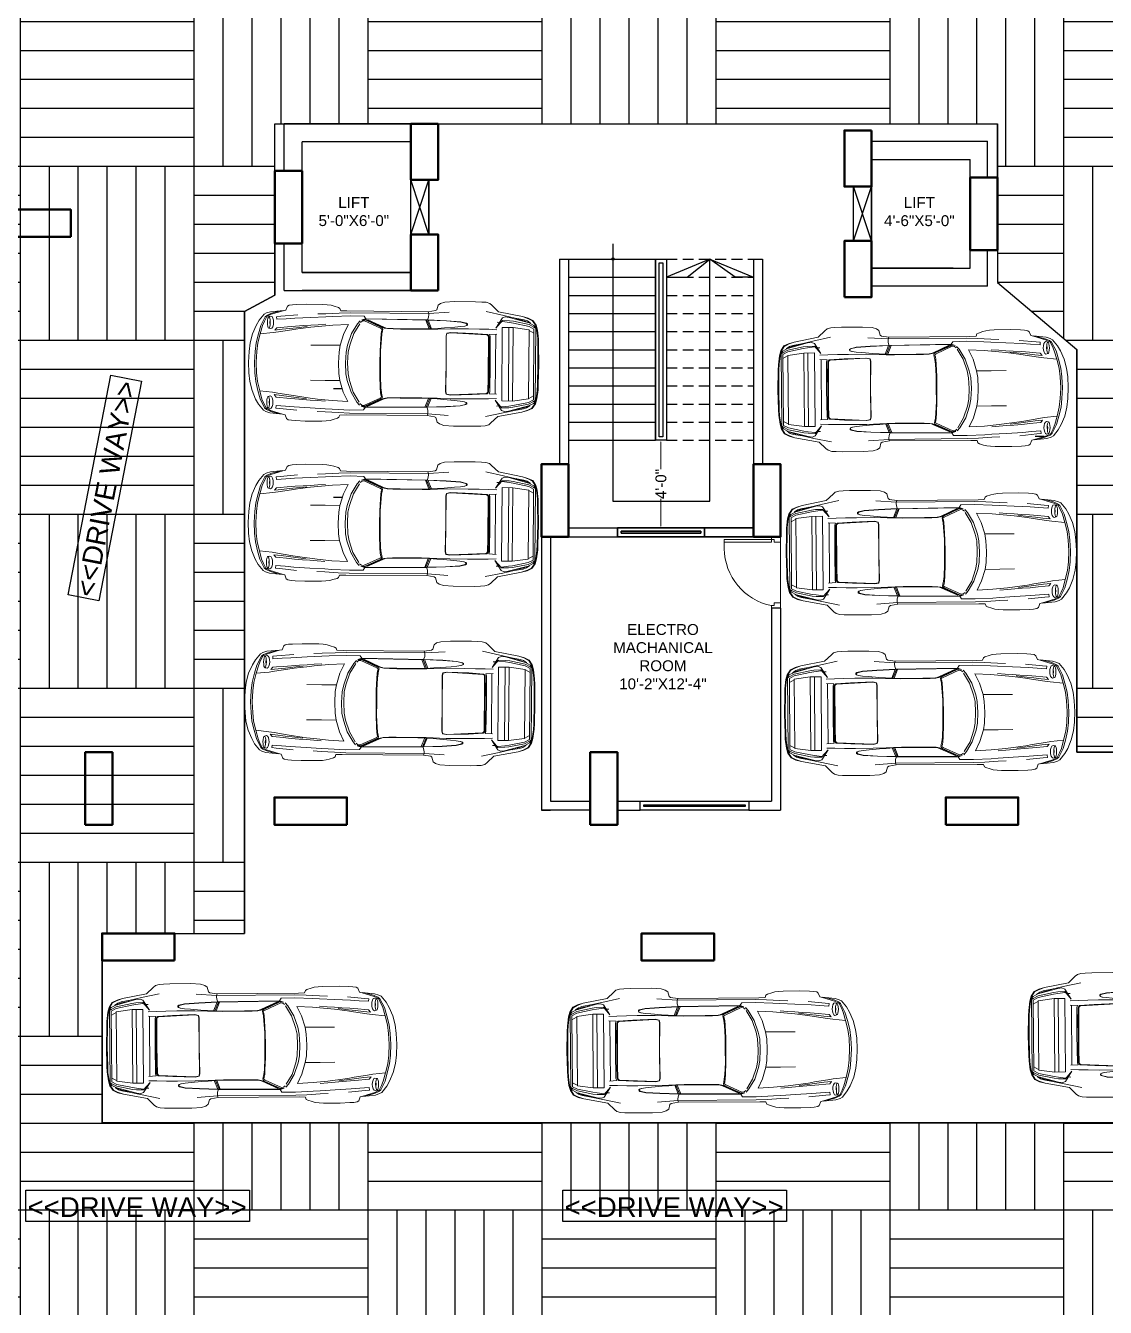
# Model space of a CAD drawing. Header units: inches. Extents: x -3571 to 5466, y -4496 to 5188.
# Drawn here: x 3943 to 4539, y 729 to 1436 of the extents above; entities that cross this region are included whole.
import ezdxf

# ---------------------------------------------------------------- set-up
doc = ezdxf.new("R2010")
doc.units = ezdxf.units.IN
doc.header["$MEASUREMENT"] = 0
doc.linetypes.add('DASHED', pattern=[0.75, 0.5, -0.25])
for name, color, linetype, lineweight in [('COLUMN', 1, 'Continuous', 50), ('DOOR', 13, 'Continuous', 20), ('high income', 202, 'Continuous', 5), ('P.Text', 6, 'Continuous', 5), ('wall', 250, 'Continuous', 30), ('WALL (I)', 7, 'Continuous', 30), ('WALL 0.30', 3, 'Continuous', 30)]:
    doc.layers.add(name, color=color, linetype=linetype, lineweight=lineweight)
doc.styles.add('1-2', font='arial.ttf')
doc.styles.add('a', font='times.ttf', dxfattribs={"height": 1})
doc.styles.add('arial narrow', font='ARIALN.TTF')
doc.styles.add('DIM', font='arial.ttf', dxfattribs={"width": 0.9, "height": 7})
doc.dimstyles.new('STANDARD$0', dxfattribs={"dimscale": 0, "dimtxt": 10, "dimasz": 8, "dimexe": 6, "dimexo": 8, "dimgap": 3, "dimtad": 1, "dimdec": 0, "dimzin": 3, "dimdsep": 46, "dimlunit": 4, "dimtxsty": 'DIM', "dimblk": 'DOTSMALL', "dimcen": 0, "dimclrd": 6, "dimclre": 6, "dimclrt": 256, "dimadec": 0, "dimazin": 0, "dimtfac": 1, "dimtdec": 0, "dimtofl": 0, "dimtmove": 2, "dimatfit": 0, "dimldrblk": 'DOTSMALL', "dimfxl": 1, "dimtolj": 1, "dimtzin": 0, "dimarcsym": 0})

# ---------------------------------------------------------------- blocks, each defined once
blk = doc.blocks.new('car-01')
at = {"layer": 'high income', "linetype": 'ByBlock'}
for p, q in [((-22.7, 146.69), (-23.85, 144.26)), ((-23.6, 144.44), (-22.48, 146.53)), ((-20.24, 148.32), (-22.7, 146.69)), ((-22.48, 146.53), (-20.24, 147.98)), ((-21.42, 144.8), (-20.08, 147.24)), ((-20.53, 144.69), (-19.19, 147.24)), ((-17.72, 149.01), (-20.24, 148.32)), ((-20.24, 147.98), (-17.72, 148.67)), ((-20.08, 147.24), (-19.08, 148.13)), ((-18.3, 147.24), (-19.64, 144.69)), ((-19.19, 147.24), (-18.64, 148.13)), ((-19.08, 148.13), (19.08, 148.13)), ((18.3, 147.24), (-18.3, 147.24)), ((-13, 149.59), (-17.72, 149.01)), ((-17.72, 148.67), (-13.34, 149.22)), ((-16.24, 147.24), (-17.58, 144.8)), ((-13.34, 149.22), (-10.43, 149.34)), ((-10.1, 149.71), (-13, 149.59)), ((-10.43, 149.34), (0, 149.47)), ((-0.02, 149.91), (-10.1, 149.71)), ((10.43, 149.34), (0, 149.47)), ((0.02, 149.91), (10.1, 149.71)), ((10.1, 149.71), (13, 149.59)), ((13.34, 149.22), (10.43, 149.34)), ((13, 149.59), (17.72, 149.01)), ((17.72, 148.67), (13.34, 149.22)), ((16.24, 147.24), (17.58, 144.8)), ((17.72, 149.01), (20.24, 148.32)), ((20.24, 147.98), (17.72, 148.67)), ((18.3, 147.24), (19.64, 144.69)), ((19.19, 147.24), (18.64, 148.13)), ((20.08, 147.24), (19.08, 148.13)), ((20.53, 144.69), (19.19, 147.24)), ((21.42, 144.8), (20.08, 147.24)), ((20.24, 148.32), (22.7, 146.69)), ((22.48, 146.53), (20.24, 147.98)), ((23.6, 144.44), (22.48, 146.53)), ((22.7, 146.69), (23.85, 144.26)), ((-27.04, 128.94), (-24.68, 141.34)), ((-24.68, 141.34), (-23.6, 144.44)), ((-23.85, 144.26), (-24.68, 141.34)), ((-24.19, 134.45), (-21.42, 144.8)), ((-23.79, 137.53), (-22.97, 142.12)), ((-23.26, 138.45), (-22.51, 142.12)), ((-22.97, 142.12), (-22.42, 143.8)), ((-22.51, 142.12), (-21.82, 143.8)), ((-22.42, 143.8), (-21.36, 145.35)), ((-22.19, 136.67), (-20.53, 144.69)), ((-21.82, 143.8), (-21.59, 144.15)), ((-21.36, 145.35), (-21, 145.56)), ((-19.64, 144.69), (-21.3, 136.67)), ((-17.84, 144.69), (-18.96, 136.45)), ((17.84, 144.69), (-17.84, 144.69)), ((17.84, 144.69), (18.96, 136.45)), ((19.64, 144.69), (21.3, 136.67)), ((22.19, 136.67), (20.53, 144.69)), ((21.36, 145.35), (21, 145.56)), ((22.42, 143.8), (21.36, 145.35)), ((24.19, 134.45), (21.42, 144.8)), ((21.82, 143.8), (21.59, 144.15)), ((22.51, 142.12), (21.82, 143.8)), ((22.97, 142.12), (22.42, 143.8)), ((23.26, 138.45), (22.51, 142.12)), ((23.79, 137.53), (22.97, 142.12)), ((24.68, 141.34), (23.6, 144.44)), ((23.85, 144.26), (24.68, 141.34)), ((27.04, 128.94), (24.68, 141.34)), ((-25.11, 131.63), (-23.79, 137.53)), ((-24.42, 132.33), (-24.19, 134.45)), ((-23.65, 138.13), (-23.26, 138.45)), ((-22.53, 130.89), (-22.42, 134.56)), ((-22.42, 134.56), (-22.19, 136.67)), ((-21.64, 134.56), (-22.08, 130.89)), ((-21.3, 136.67), (-21.64, 134.56)), ((18.96, 134.33), (-19.07, 134.33)), ((-18.96, 136.45), (-18.96, 130.89)), ((18.96, 136.45), (-18.96, 136.45)), ((18.96, 136.45), (18.96, 130.89)), ((21.3, 136.67), (21.64, 134.56)), ((21.64, 134.56), (22.08, 130.89)), ((22.42, 134.56), (22.19, 136.67)), ((22.53, 130.89), (22.42, 134.56)), ((23.65, 138.13), (23.26, 138.45)), ((25.11, 131.63), (23.79, 137.53)), ((24.42, 132.33), (24.19, 134.45)), ((-30.39, 125.45), (-27.04, 128.94)), ((-27.06, 122.54), (-25.11, 131.63)), ((-23.86, 130.89), (-24.42, 132.33)), ((-18.64, 127.56), (-23.86, 130.89)), ((-22.08, 130.89), (-22.53, 130.89)), ((-22.53, 130.89), (-18.65, 127.56)), ((-21.62, 128.15), (-21.56, 129.46)), ((-18.96, 130.89), (18.96, 130.89)), ((-17.96, 123.99), (-17.78, 128.15)), ((-15.35, 124.33), (-15.54, 128.14)), ((15.54, 127.56), (-15.44, 127.56)), ((15.35, 124.33), (15.54, 128.14)), ((17.96, 123.99), (17.78, 128.15)), ((18.64, 127.56), (23.86, 130.89)), ((22.53, 130.89), (18.65, 127.56)), ((21.62, 128.15), (21.56, 129.46)), ((22.08, 130.89), (22.53, 130.89)), ((23.86, 130.89), (24.42, 132.33)), ((27.06, 122.54), (25.11, 131.63)), ((30.39, 125.45), (27.04, 128.94)), ((-32.13, 116.88), (-32.02, 120.21)), ((-32.02, 120.21), (-31.89, 122.44)), ((-31.89, 122.44), (-31.35, 124.33)), ((-31.35, 124.33), (-30.39, 125.45)), ((-18.09, 113.43), (-18.02, 119.1)), ((-18.02, 119.1), (-17.96, 123.99)), ((-15.11, 122.9), (-16.04, 104.35)), ((-15.77, 115.69), (-15.3, 123.28)), ((-14.31, 124.71), (-15.35, 124.33)), ((-15.3, 123.28), (-14.92, 123.76)), ((-14.8, 123.38), (-15.11, 122.9)), ((-14.92, 123.76), (-14.31, 124.11)), ((-14.2, 123.73), (-14.8, 123.38)), ((0, 124.79), (-14.31, 124.71)), ((-14.31, 124.11), (-7.45, 124.24)), ((-7.35, 123.81), (-14.2, 123.73)), ((-7.45, 124.24), (0, 124.24)), ((0, 123.81), (-7.35, 123.81)), ((0, 124.79), (14.31, 124.71)), ((7.45, 124.24), (0, 124.24)), ((0, 123.81), (7.35, 123.81)), ((7.35, 123.81), (14.2, 123.73)), ((14.31, 124.11), (7.45, 124.24)), ((14.2, 123.73), (14.8, 123.38)), ((14.31, 124.71), (15.35, 124.33)), ((14.92, 123.76), (14.31, 124.11)), ((14.8, 123.38), (15.11, 122.9)), ((15.3, 123.28), (14.92, 123.76)), ((15.11, 122.9), (16.04, 104.35)), ((15.77, 115.69), (15.3, 123.28)), ((18.02, 119.1), (17.96, 123.99)), ((18.09, 113.43), (18.02, 119.1)), ((31.35, 124.33), (30.39, 125.45)), ((31.89, 122.44), (31.35, 124.33)), ((32.02, 120.21), (31.89, 122.44)), ((32.13, 116.88), (32.02, 120.21)), ((-32.13, 106.09), (-32.13, 116.88)), ((-20.67, 112.83), (-21.01, 112.37)), ((-20.56, 112.62), (-20.9, 112.22)), ((-20.21, 112.88), (-20.67, 112.83)), ((-20.19, 112.63), (-20.56, 112.62)), ((-19.9, 112.57), (-20.21, 112.88)), ((-19.9, 112.4), (-20.19, 112.63)), ((-19.56, 111.61), (-19.9, 112.57)), ((-18.1, 104.2), (-18.09, 113.43)), ((-16.15, 104.18), (-15.77, 115.69)), ((16.15, 104.18), (15.77, 115.69)), ((18.1, 104.2), (18.09, 113.43)), ((19.56, 111.61), (19.9, 112.57)), ((19.9, 112.57), (20.21, 112.88)), ((19.9, 112.4), (20.19, 112.63)), ((20.19, 112.63), (20.56, 112.62)), ((20.21, 112.88), (20.67, 112.83)), ((20.56, 112.62), (20.9, 112.22)), ((20.67, 112.83), (21.01, 112.37)), ((32.13, 106.09), (32.13, 116.88)), ((-31.81, 101.09), (-32.13, 106.09)), ((-21.73, 109.42), (-22.22, 102.09)), ((-21.61, 109.44), (-22.11, 102.09)), ((-21.01, 112.37), (-21.73, 109.42)), ((-20.9, 112.22), (-21.61, 109.44)), ((-19.56, 111.45), (-19.9, 112.4)), ((-19.24, 109.45), (-19.56, 111.61)), ((-19.24, 109.45), (-19.56, 111.45)), ((-18.93, 106.4), (-19.24, 109.45)), ((-18.45, 100.97), (-18.93, 106.4)), ((18.45, 100.97), (18.93, 106.4)), ((18.93, 106.4), (19.24, 109.45)), ((19.24, 109.45), (19.56, 111.61)), ((19.24, 109.45), (19.56, 111.45)), ((19.56, 111.45), (19.9, 112.4)), ((20.9, 112.22), (21.61, 109.44)), ((21.01, 112.37), (21.73, 109.42)), ((21.61, 109.44), (22.11, 102.09)), ((21.73, 109.42), (22.22, 102.09)), ((31.81, 101.09), (32.13, 106.09)), ((-31.13, 98.87), (-31.81, 101.09)), ((-25.94, 92.86), (-26.63, 103.31)), ((-22.22, 102.09), (-22.57, 92.41)), ((-22.11, 102.09), (-22.47, 92.41)), ((-18.21, 97.53), (-18.45, 100.97)), ((-17.88, 97.53), (-18.1, 104.2)), ((-15.74, 102.2), (-16.15, 104.18)), ((-16.04, 104.35), (-15.63, 102.35)), ((-14.46, 101.88), (-15.74, 102.2)), ((-15.63, 102.35), (-14.35, 102.02)), ((0.02, 102.06), (-14.46, 101.88)), ((-14.35, 102.02), (-0.02, 102.06)), ((-0.02, 102.06), (14.46, 101.88)), ((14.35, 102.02), (0.02, 102.06)), ((15.63, 102.35), (14.35, 102.02)), ((14.46, 101.88), (15.74, 102.2)), ((16.04, 104.35), (15.63, 102.35)), ((15.74, 102.2), (16.15, 104.18)), ((17.88, 97.53), (18.1, 104.2)), ((18.21, 97.53), (18.45, 100.97)), ((22.11, 102.09), (22.47, 92.41)), ((22.22, 102.09), (22.57, 92.41)), ((25.94, 92.86), (26.63, 103.31)), ((31.13, 98.87), (31.81, 101.09)), ((-30.24, 97.62), (-31.13, 98.87)), ((-27.86, 96.96), (-30.24, 97.62)), ((-27.38, 96.3), (-27.86, 96.96)), ((-26.78, 92.52), (-27.38, 96.3)), ((-25.94, 92.86), (-26.78, 92.52)), ((-25.28, 92.86), (-25.94, 92.86)), ((-25.91, 52.38), (-25.94, 92.86)), ((-24.03, 92.75), (-25.28, 92.86)), ((-22.9, 92.41), (-24.03, 92.75)), ((-18.02, 94.41), (-22.47, 92.61)), ((-17.99, 93.8), (-22.47, 91.95)), ((-22.47, 91.31), (-17.98, 93.12)), ((-17.99, 93.8), (-18.21, 97.53)), ((-17.86, 89.57), (-17.99, 93.8)), ((-17.76, 93.84), (-17.88, 97.53)), ((-17.69, 89.6), (-17.76, 93.84)), ((17.69, 89.6), (17.76, 93.84)), ((17.76, 93.84), (17.88, 97.53)), ((17.86, 89.57), (17.99, 93.8)), ((22.47, 91.31), (17.98, 93.12)), ((17.99, 93.8), (18.21, 97.53)), ((17.99, 93.8), (22.47, 91.95)), ((18.02, 94.41), (22.47, 92.61)), ((22.9, 92.41), (24.03, 92.75)), ((24.03, 92.75), (25.28, 92.86)), ((25.28, 92.86), (25.94, 92.86)), ((25.91, 52.38), (25.94, 92.86)), ((25.94, 92.86), (26.78, 92.52)), ((26.78, 92.52), (27.38, 96.3)), ((27.38, 96.3), (27.86, 96.96)), ((27.86, 96.96), (30.24, 97.62)), ((30.24, 97.62), (31.13, 98.87)), ((-26.84, 50.6), (-26.78, 92.52)), ((-22.57, 92.41), (-22.9, 92.41)), ((-22.9, 60.39), (-22.56, 92.41)), ((-22.45, 92.41), (-22.79, 60.88)), ((-22.56, 92.41), (-22.45, 92.41)), ((-17.89, 78.4), (-17.86, 89.57)), ((-17.68, 78.4), (-17.69, 89.6)), ((17.68, 78.4), (17.69, 89.6)), ((17.89, 78.4), (17.86, 89.57)), ((22.56, 92.41), (22.45, 92.41)), ((22.45, 92.41), (22.79, 60.88)), ((22.9, 60.39), (22.56, 92.41)), ((22.57, 92.41), (22.9, 92.41)), ((26.84, 50.6), (26.78, 92.52)), ((-17.98, 71.7), (-17.89, 74.57)), ((-17.89, 74.57), (-17.89, 78.4)), ((-17.88, 71.66), (-17.74, 74.57)), ((-17.74, 74.57), (-17.68, 78.4)), ((17.74, 74.57), (17.68, 78.4)), ((17.88, 71.66), (17.74, 74.57)), ((17.89, 74.57), (17.89, 78.4)), ((17.98, 71.7), (17.89, 74.57)), ((-22.4, 60.65), (-18.59, 68.93)), ((-18.59, 69.7), (-22.39, 61.42)), ((-18.47, 68.55), (-22.3, 60.17)), ((-21.82, 59.76), (-18.02, 68.09)), ((-18.18, 70.87), (-18.59, 69.7)), ((-18.59, 68.93), (-18.39, 69.49)), ((-18.22, 69.04), (-18.47, 68.55)), ((-18.39, 69.49), (-18.18, 70.1)), ((-17.56, 69.26), (-18.22, 69.04)), ((-17.96, 71.7), (-18.18, 70.87)), ((-18.18, 70.1), (-17.88, 71.66)), ((-18.02, 68.09), (-17.72, 68.6)), ((-17.72, 68.6), (-17.32, 68.79)), ((-16.53, 69.06), (-17.56, 69.26)), ((-17.32, 68.79), (-16.4, 68.53)), ((-15.14, 68.78), (-16.53, 69.06)), ((-16.4, 68.53), (-15.14, 68.33)), ((-12.66, 68.49), (-15.14, 68.78)), ((-15.14, 68.33), (-12.58, 68.15)), ((-12.66, 68.49), (-6.44, 68.16)), ((-12.58, 68.15), (-6.44, 67.89)), ((-6.44, 68.16), (0, 68.2)), ((-6.44, 67.89), (0, 67.86)), ((6.44, 68.16), (0, 68.2)), ((6.44, 67.89), (0, 67.86)), ((12.66, 68.49), (6.44, 68.16)), ((12.58, 68.15), (6.44, 67.89)), ((15.14, 68.33), (12.58, 68.15)), ((12.66, 68.49), (15.14, 68.78)), ((15.14, 68.78), (16.53, 69.06)), ((16.4, 68.53), (15.14, 68.33)), ((17.32, 68.79), (16.4, 68.53)), ((16.53, 69.06), (17.56, 69.26)), ((17.72, 68.6), (17.32, 68.79)), ((17.56, 69.26), (18.22, 69.04)), ((18.02, 68.09), (17.72, 68.6)), ((18.18, 70.1), (17.88, 71.66)), ((17.96, 71.7), (18.18, 70.87)), ((21.82, 59.76), (18.02, 68.09)), ((18.18, 70.87), (18.59, 69.7)), ((18.39, 69.49), (18.18, 70.1)), ((18.22, 69.04), (18.47, 68.55)), ((18.59, 68.93), (18.39, 69.49)), ((18.47, 68.55), (22.3, 60.17)), ((18.59, 69.7), (22.39, 61.42)), ((22.4, 60.65), (18.59, 68.93)), ((-22.91, 60.39), (-24.2, 59.5)), ((-22.99, 60.39), (-22.99, 60.39)), ((-22.25, 58.33), (-22.91, 60.39)), ((-22.68, 59.77), (-22.4, 60.65)), ((-22.3, 60.17), (-22.33, 59.21)), ((-21.74, 58.62), (-21.82, 59.76)), ((21.74, 58.62), (21.82, 59.76)), ((22.25, 58.33), (22.91, 60.39)), ((22.3, 60.17), (22.33, 59.21)), ((22.68, 59.77), (22.4, 60.65)), ((22.91, 60.39), (24.2, 59.5)), ((22.99, 60.39), (22.99, 60.39)), ((-24.36, 52.49), (-24.2, 59.5)), ((-22.33, 59.21), (-22.25, 58.33)), ((-20.24, 56.16), (-21.79, 57.5)), ((-20.96, 57.72), (-21.74, 58.62)), ((-15.14, 54.2), (-20.24, 57.24)), ((-15.14, 53.08), (-20.24, 56.16)), ((-15.14, 54.2), (-15.14, 54.2)), ((-9.13, 52.2), (-15.14, 54.2)), ((-9.13, 51.08), (-15.14, 53.08)), ((9.13, 52.2), (15.14, 54.2)), ((9.13, 51.08), (15.14, 53.08)), ((15.14, 54.2), (20.24, 57.24)), ((15.14, 53.08), (20.24, 56.16)), ((15.14, 54.2), (15.14, 54.2)), ((20.24, 56.16), (21.79, 57.5)), ((20.96, 57.72), (21.74, 58.62)), ((22.33, 59.21), (22.25, 58.33)), ((24.36, 52.49), (24.2, 59.5)), ((-28.58, 46.16), (-28.1, 46.94)), ((-28.1, 46.94), (-26.95, 47.37)), ((-26.95, 47.37), (-26.84, 50.6)), ((-25.89, 52.38), (-25.69, 46.61)), ((-25.69, 46.61), (-25.32, 39.74)), ((-23.97, 43.38), (-24.36, 52.49)), ((-19.47, 43.38), (-19.9, 51.42)), ((-19.9, 51.42), (-15.12, 49.08)), ((-15.12, 49.08), (-9.13, 47.3)), ((-5.56, 51.42), (-9.13, 52.2)), ((-5.56, 50.31), (-9.13, 51.08)), ((-9.13, 47.3), (-9.08, 39.71)), ((-9.13, 47.3), (-5.56, 46.73)), ((0, 51.2), (-5.56, 51.42)), ((0, 50.08), (-5.56, 50.31)), ((-5.56, 46.73), (0, 46.51)), ((0, 51.2), (5.56, 51.42)), ((0, 50.08), (5.56, 50.31)), ((5.56, 46.73), (0, 46.51)), ((5.56, 51.42), (9.13, 52.2)), ((5.56, 50.31), (9.13, 51.08)), ((9.13, 47.3), (5.56, 46.73)), ((9.13, 47.3), (9.08, 39.71)), ((15.12, 49.08), (9.13, 47.3)), ((19.9, 51.42), (15.12, 49.08)), ((19.47, 43.38), (19.9, 51.42)), ((23.97, 43.38), (24.36, 52.49)), ((25.69, 46.61), (25.32, 39.74)), ((25.89, 52.38), (25.69, 46.61)), ((26.95, 47.37), (26.84, 50.6)), ((28.1, 46.94), (26.95, 47.37)), ((28.58, 46.16), (28.1, 46.94)), ((-30.1, 38.03), (-29.96, 40.37)), ((-29.96, 40.37), (-29.72, 42.38)), ((-29.72, 42.38), (-29.27, 43.96)), ((-29.27, 43.96), (-28.58, 46.16)), ((-25.32, 39.74), (-25.14, 35.59)), ((-23.77, 39.74), (-23.97, 43.38)), ((-23.36, 32.04), (-23.77, 39.74)), ((-19.58, 35.8), (-19.9, 39.71)), ((-18.76, 35.8), (-19.47, 43.38)), ((-9.08, 39.71), (-9.08, 32.04)), ((9.08, 39.71), (9.08, 32.04)), ((18.76, 35.8), (19.47, 43.38)), ((19.58, 35.8), (19.9, 39.71)), ((23.36, 32.04), (23.77, 39.74)), ((23.77, 39.74), (23.97, 43.38)), ((25.32, 39.74), (25.14, 35.59)), ((29.27, 43.96), (28.58, 46.16)), ((29.72, 42.38), (29.27, 43.96)), ((29.96, 40.37), (29.72, 42.38)), ((30.1, 38.03), (29.96, 40.37)), ((-30.18, 29.47), (-30.1, 38.03)), ((-19.32, 32.04), (-19.58, 35.8)), ((-18.33, 32.04), (-18.76, 35.8)), ((18.33, 32.04), (18.76, 35.8)), ((19.32, 32.04), (19.58, 35.8)), ((30.18, 29.47), (30.1, 38.03)), ((-29.98, 24.46), (-30.18, 29.47)), ((-22.91, 23.69), (-23.36, 32.04)), ((-19.08, 28.24), (-19.32, 32.04)), ((-18.79, 24.11), (-19.08, 28.24)), ((-18.62, 30.13), (-17.99, 24.71)), ((-17.44, 25.39), (-18.33, 32.04)), ((17.44, 25.39), (18.33, 32.04)), ((18.62, 30.13), (17.99, 24.71)), ((18.79, 24.11), (19.08, 28.24)), ((19.08, 28.24), (19.32, 32.04)), ((22.91, 23.69), (23.36, 32.04)), ((29.98, 24.46), (30.18, 29.47)), ((-29.83, 22.47), (-29.98, 24.46)), ((-29.54, 20.68), (-29.83, 22.47)), ((-29.01, 19.91), (-29.54, 20.68)), ((-27, 19.1), (-29.01, 19.91)), ((-24.62, 25.22), (-23.8, 16.46)), ((-22.57, 19.27), (-22.91, 23.69)), ((-18.41, 19.98), (-18.79, 24.11)), ((-18.06, 16.38), (-18.41, 19.98)), ((-17.99, 24.71), (-17.55, 21.02)), ((-17.55, 21.02), (-17.07, 17.21)), ((-16.9, 22.16), (-17.44, 25.39)), ((-15.84, 15.3), (-16.9, 22.16)), ((15.84, 15.3), (16.9, 22.16)), ((16.9, 22.16), (17.44, 25.39)), ((17.55, 21.02), (17.07, 17.21)), ((17.99, 24.71), (17.55, 21.02)), ((18.06, 16.38), (18.41, 19.98)), ((18.41, 19.98), (18.79, 24.11)), ((22.57, 19.27), (22.91, 23.69)), ((24.62, 25.22), (23.8, 16.46)), ((27, 19.1), (29.01, 19.91)), ((29.01, 19.91), (29.54, 20.68)), ((29.54, 20.68), (29.83, 22.47)), ((29.83, 22.47), (29.98, 24.46)), ((-26.69, 17.69), (-27, 19.1)), ((-26.14, 11.23), (-26.8, 17.69)), ((-24.8, 11.51), (-26.69, 17.69)), ((-25.36, 11.74), (-26.59, 16.16)), ((-23.8, 16.46), (-23.57, 14.29)), ((-23.57, 14.29), (-22.25, 14.43)), ((-22.25, 14.43), (-22.57, 19.27)), ((-17.89, 14.4), (-18.06, 16.38)), ((-16.66, 13.4), (-17.89, 14.4)), ((-17.07, 17.21), (-16.66, 13.4)), ((-15.4, 12.55), (-15.84, 15.3)), ((15.4, 12.55), (15.84, 15.3)), ((17.07, 17.21), (16.66, 13.4)), ((16.66, 13.4), (17.89, 14.4)), ((17.89, 14.4), (18.06, 16.38)), ((22.25, 14.43), (22.57, 19.27)), ((23.57, 14.29), (22.25, 14.43)), ((23.8, 16.46), (23.57, 14.29)), ((24.8, 11.51), (26.69, 17.69)), ((25.36, 11.74), (26.59, 16.16)), ((26.14, 11.23), (26.8, 17.69)), ((26.69, 17.69), (27, 19.1)), ((-25.46, 9.13), (-26.14, 11.23)), ((-24.8, 7.9), (-25.46, 9.13)), ((-24.38, 9.53), (-25.36, 11.74)), ((-23.57, 9.24), (-24.8, 11.51)), ((-21.68, 5.35), (-24.8, 7.9)), ((-23.52, 8.48), (-24.38, 9.53)), ((-23.63, 11.95), (-23.89, 11.4)), ((-23.89, 11.4), (-23.57, 10.34)), ((-22.87, 12.39), (-23.63, 11.95)), ((-23.34, 10.63), (-23.57, 10.34)), ((-23.57, 10.34), (-23.34, 10.06)), ((-21.27, 8.01), (-23.57, 9.24)), ((-18.97, 6.21), (-23.52, 8.48)), ((-22.7, 10.86), (-23.34, 10.63)), ((-23.34, 10.06), (-22.7, 9.83)), ((-21.73, 12.71), (-22.87, 12.39)), ((-21.84, 11), (-22.7, 10.86)), ((-22.7, 9.83), (-21.71, 9.67)), ((-20.58, 11.08), (-21.84, 11)), ((-21.84, 11), (-20.58, 10.83)), ((-20.62, 12.8), (-21.73, 12.71)), ((-21.71, 9.67), (-20.58, 9.62)), ((-19.04, 7.11), (-21.27, 8.01)), ((-19.52, 12.71), (-20.62, 12.8)), ((-19.41, 11.02), (-20.58, 11.08)), ((-20.58, 10.83), (-19.41, 11.02)), ((-20.58, 9.62), (-19.42, 9.67)), ((-18.39, 12.39), (-19.52, 12.71)), ((-18.52, 10.86), (-19.42, 11.02)), ((-19.42, 9.67), (-18.45, 9.83)), ((-14.69, 5.9), (-19.04, 7.11)), ((-17.86, 10.63), (-18.52, 10.86)), ((-18.45, 9.83), (-17.82, 10.06)), ((-17.69, 11.95), (-18.39, 12.39)), ((-17.64, 10.34), (-17.86, 10.63)), ((-17.82, 10.06), (-17.64, 10.34)), ((-17.39, 11.4), (-17.69, 11.95)), ((-17.64, 10.34), (-17.39, 11.4)), ((-14.69, 5.9), (-15.4, 12.55)), ((14.69, 5.9), (15.4, 12.55)), ((14.69, 5.9), (19.04, 7.11)), ((17.39, 11.4), (17.69, 11.95)), ((17.64, 10.34), (17.39, 11.4)), ((17.64, 10.34), (17.86, 10.63)), ((17.82, 10.06), (17.64, 10.34)), ((17.69, 11.95), (18.39, 12.39)), ((18.45, 9.83), (17.82, 10.06)), ((17.86, 10.63), (18.52, 10.86)), ((18.39, 12.39), (19.52, 12.71)), ((19.42, 9.67), (18.45, 9.83)), ((18.52, 10.86), (19.42, 11.02)), ((18.97, 6.21), (23.52, 8.48)), ((19.04, 7.11), (21.27, 8.01)), ((19.41, 11.02), (20.58, 11.08)), ((20.58, 10.83), (19.41, 11.02)), ((20.58, 9.62), (19.42, 9.67)), ((19.52, 12.71), (20.62, 12.8)), ((20.58, 11.08), (21.84, 11)), ((21.84, 11), (20.58, 10.83)), ((21.71, 9.67), (20.58, 9.62)), ((20.62, 12.8), (21.73, 12.71)), ((21.27, 8.01), (23.57, 9.24)), ((21.68, 5.35), (24.8, 7.9)), ((22.7, 9.83), (21.71, 9.67)), ((21.73, 12.71), (22.87, 12.39)), ((21.84, 11), (22.7, 10.86)), ((22.7, 10.86), (23.34, 10.63)), ((23.34, 10.06), (22.7, 9.83)), ((22.87, 12.39), (23.63, 11.95)), ((23.34, 10.63), (23.57, 10.34)), ((23.57, 10.34), (23.34, 10.06)), ((23.52, 8.48), (24.38, 9.53)), ((23.57, 9.24), (24.8, 11.51)), ((23.89, 11.4), (23.57, 10.34)), ((23.63, 11.95), (23.89, 11.4)), ((24.38, 9.53), (25.36, 11.74)), ((24.8, 7.9), (25.46, 9.13)), ((25.46, 9.13), (26.14, 11.23)), ((-19.02, 3.84), (-21.68, 5.35)), ((-14.67, 1.95), (-19.02, 3.84)), ((-14.69, 5.01), (-18.97, 6.21)), ((-10.02, 4.73), (-14.69, 5.9)), ((-10.02, 3.84), (-14.69, 5.01)), ((-10.02, 0.78), (-14.67, 1.95)), ((-5.58, 4.23), (-10.02, 4.73)), ((-5.58, 3.33), (-10.02, 3.84)), ((-5.56, 0.28), (-10.02, 0.78)), ((0, 3.95), (-5.58, 4.23)), ((0, 3.06), (-5.58, 3.33)), ((0, 0), (-5.56, 0.28)), ((0, 3.95), (5.58, 4.23)), ((0, 3.06), (5.58, 3.33)), ((0, 0), (5.56, 0.28)), ((5.56, 0.28), (10.02, 0.78)), ((5.58, 4.23), (10.02, 4.73)), ((5.58, 3.33), (10.02, 3.84)), ((10.02, 4.73), (14.69, 5.9)), ((10.02, 3.84), (14.69, 5.01)), ((10.02, 0.78), (14.67, 1.95)), ((14.67, 1.95), (19.02, 3.84)), ((14.69, 5.01), (18.97, 6.21)), ((19.02, 3.84), (21.68, 5.35))]:
    blk.add_line(p, q, dxfattribs=at)
blk = doc.blocks.new('d40')
at = {"layer": 'DOOR'}
for p, q in [((66129.59, 28438.54), (66124.59, 28438.54)), ((66128.09, 28412.47), (66128.09, 28438.54)), ((66129.59, 28412.47), (66129.59, 28438.54)), ((66091.59, 28412.47), (66093.09, 28412.47)), ((66093.09, 28410.97), (66094.59, 28410.97)), ((66128.09, 28412.47), (66129.59, 28412.47)), ((66129.59, 28410.97), (66128.09, 28410.97)), ((66131.09, 28412.47), (66129.59, 28412.47)), ((66091.59, 28407.47), (66094.59, 28407.47)), ((66131.09, 28407.47), (66128.09, 28407.47))]:
    blk.add_line(p, q, dxfattribs=at)
for points in [[(66093.09, 28410.97), (66093.09, 28412.47)], [(66094.59, 28407.47), (66094.59, 28410.97)], [(66128.09, 28407.47), (66128.09, 28410.97)], [(66129.59, 28410.97), (66129.59, 28412.47)]]:
    blk.add_lwpolyline(points, dxfattribs=at)
blk.add_arc((66124.92, 28406.07), 32.47, 90.58736, 168.63094, dxfattribs=at)
blk = doc.blocks.new('*D67')
at = {"layer": 'Defpoints', "color": 0, "ltscale": 2}
for p in [(4293.54, 1207.26), (4293.54, 1159.03), (4293.54, 1159.03)]:
    blk.add_point(p, dxfattribs=at)
at = {"layer": 'wall', "color": 7, "lineweight": 15, "ltscale": 2}
for p, q in [((4293.54, 1207.26), (4293.54, 1207.26)), ((4293.54, 1206.26), (4293.54, 1191.33)), ((4293.54, 1160.03), (4293.54, 1174.96)), ((4293.54, 1159.03), (4293.54, 1159.03))]:
    blk.add_line(p, q, dxfattribs=at)
at = {"layer": 'wall', "color": 7, "ltscale": 2}
for points in [[(4293.38, 1206.26), (4293.71, 1206.26), (4293.54, 1207.26)], [(4293.38, 1160.03), (4293.71, 1160.03), (4293.54, 1159.03)]]:
    blk.add_solid(points, dxfattribs=at)
at = {"layer": 'wall', "color": 7, "lineweight": 25, "ltscale": 2, "insert": (4293.54, 1183.14), "char_height": 6, "attachment_point": 5, "rotation": 90, "style": '1-2'}
blk.add_mtext('\\A1;4\'-0"', dxfattribs=at)

msp = doc.modelspace()

# ---------------------------------------------------------------- hatches: boundary and pattern name
h = msp.add_hatch()
h.set_pattern_fill('AR-PARQ1', color=21, scale=8, style=0)
h.set_pattern_definition([(90, (3747.89, 494.39), (-96, 96), [96, -96]), (90, (3763.89, 494.39), (-96, 96), [96, -96]), (90, (3779.89, 494.39), (-96, 96), [96, -96]), (90, (3795.89, 494.39), (-96, 96), [96, -96]), (90, (3811.89, 494.39), (-96, 96), [96, -96]), (90, (3827.89, 494.39), (-96, 96), [96, -96]), (90, (3843.89, 494.39), (-96, 96), [96, -96]), (0, (3747.89, 590.39), (96, -96), [96, -96]), (0, (3747.89, 606.39), (96, -96), [96, -96]), (0, (3747.89, 622.39), (96, -96), [96, -96]), (0, (3747.89, 638.39), (96, -96), [96, -96]), (0, (3747.89, 654.39), (96, -96), [96, -96]), (0, (3747.89, 670.39), (96, -96), [96, -96]), (0, (3747.89, 686.39), (96, -96), [96, -96])])
h.paths.add_polyline_path([(4021.36352, 1964.96984), (4070.48421, 1964.96984), (4070.48421, 2066.96984), (4444.4341, 2066.96984), (4444.4341, 1976.9936), (4444.4341, 1964.43463), (4495.68859, 1964.43463), (4495.68859, 1788.31198), (4583.79613, 1788.31198), (4583.79613, 1995.22264), (4567.48345, 1995.22264), (4567.48345, 2031.22264), (4582.48345, 2031.22264), (4582.48345, 2010.02774), (4743.71878, 2010.02774), (4743.71878, 2016.73811), (4768.71878, 2016.73811), (4768.71878, 2149.17803), (3747.88965, 2149.17803), (3747.88965, 2016.72264), (3772.79459, 2016.72264), (3772.79459, 2001.72264), (3747.88965, 2001.71196), (3747.88965, 1707.3313), (3842.96394, 1707.33078), (3868.05239, 1692.17138), (3885.6266, 1675.96365), (3900.92081, 1655.34538), (3909.58784, 1638.21853), (3916.80922, 1615.26872), (3916.80922, 1152.78456), (3904.98839, 1114.46966), (3890.46382, 1093.16895), (3859.02412, 1068.12381), (3820.24712, 1055.91747), (3808.84704, 1055.13696), (3808.84704, 933.09185), (3820.552, 924.31534), (3826.57371, 917.74035), (3834.02777, 905.86153), (3837.51166, 896.99753), (3837.51166, 866.10184), (3768.90263, 494.39467), (4029.79988, 494.39467), (4029.79988, 714.56976), (4488.95819, 714.56976), (4488.95819, 497.05815), (4758.1998, 497.05815), (4758.1998, 830.62652), (3985.10326, 830.62652), (3985.10326, 935.08756), (4063.62238, 935.08756), (4063.62238, 1278.27228), (4080.51771, 1287.26881), (4080.51771, 1381.93125), (4479.26518, 1381.93125), (4479.26518, 1294.35898), (4523.01592, 1257.39713), (4523.01592, 1035.13761), (4617.44788, 1035.13761), (4617.44788, 1311.07232), (4744.8324, 1311.07232), (4744.8324, 1511.53656), (4085.63261, 1511.53656), (4080.51771, 1511.53656), (4080.51771, 1632.072), (4071.98421, 1692.33296), (4071.98421, 1722.33296), (4071.98421, 1802.25962), (4021.36352, 1802.25962)])

# ---------------------------------------------------------------- linework, layer by layer
for p, q in [((4080.51771, 1355.93125), (4080.51771, 1381.93125)), ((4080.51771, 1381.93125), (4479.26518, 1381.93125)), ((4479.26518, 1352.26492), (4479.26518, 1381.93125)), ((4080.51771, 1315.93125), (4080.51771, 1287.26881)), ((4479.26518, 1312.26492), (4479.26518, 1294.35898)), ((4479.26518, 1294.35898), (4523.01592, 1257.39713)), ((4080.51771, 1287.26881), (4063.62238, 1278.27228))]:
    msp.add_line(p, q)
at = {"color": 0, "lineweight": 25, "ltscale": 2}
for p, q in [((4237.54264, 1307.25938), (4242.54264, 1307.25938)), ((4237.54264, 1307.25938), (4237.54264, 1194.02938)), ((4242.54264, 1307.25938), (4290.54264, 1307.25938)), ((4242.54264, 1307.25938), (4242.54264, 1194.02938)), ((4344.54264, 1307.25938), (4349.54264, 1307.25938)), ((4344.54264, 1307.25938), (4344.54264, 1194.02938)), ((4349.54264, 1307.25938), (4349.54264, 1194.02938)), ((4242.54264, 1297.25938), (4290.54264, 1297.25938)), ((4242.54264, 1287.25938), (4290.54264, 1287.25938)), ((4063.62238, 1278.27228), (4063.62238, 1029.49141)), ((4242.54264, 1277.25938), (4290.54264, 1277.25938)), ((4242.54264, 1267.25938), (4290.54264, 1267.25938)), ((4242.54264, 1257.25938), (4290.54264, 1257.25938)), ((4523.01592, 1035.13761), (4523.01592, 1257.39713)), ((4242.54264, 1247.25938), (4290.54264, 1247.25938)), ((4117.8177, 1235.63157), (4112.8177, 1235.63157)), ((4242.54264, 1237.25938), (4290.54264, 1237.25938)), ((4242.54264, 1227.25938), (4290.54264, 1227.25938)), ((4242.54264, 1217.25938), (4290.54264, 1217.25938)), ((4242.54264, 1207.25938), (4290.54264, 1207.25938)), ((4500.08491, 1209.59), (4505.08491, 1209.59)), ((4117.8177, 1175.63157), (4112.8177, 1175.63157)), ((4227.54264, 1154.02938), (4227.54264, 1003.13257)), ((4232.54264, 1154.02938), (4232.54264, 1008.13257)), ((4242.54264, 1159.02938), (4269.54264, 1159.02938)), ((4242.54264, 1154.02938), (4269.54264, 1154.02938)), ((4317.54264, 1159.02938), (4344.54264, 1159.02938)), ((4344.54264, 1159.02938), (4317.54264, 1159.02938)), ((4317.54264, 1154.02938), (4344.54264, 1154.02938)), ((4344.54264, 1154.02938), (4317.54264, 1154.02938)), ((4354.54264, 1114.52938), (4354.54264, 1008.13257)), ((4359.54264, 1114.52938), (4354.54264, 1114.52938)), ((4359.54264, 1114.52938), (4359.54264, 1003.13257)), ((4617.44788, 1035.13761), (4523.01592, 1035.13761)), ((4063.62238, 1029.49141), (4063.62238, 935.08756)), ((4232.54264, 1008.13257), (4254.54264, 1008.13257)), ((4269.54264, 1008.13257), (4282.04264, 1008.13257)), ((4342.04264, 1008.13257), (4354.54264, 1008.13257)), ((4254.54264, 1003.13257), (4227.54264, 1003.13257)), ((4227.54264, 1003.13257), (4232.54264, 1003.13257)), ((4269.54264, 1003.13257), (4282.04264, 1003.13257)), ((4342.04264, 1003.13257), (4359.54264, 1003.13257)), ((4025.10326, 935.08756), (4063.62238, 935.08756)), ((3985.10326, 920.08756), (3985.10326, 830.62652)), ((3985.10326, 830.62652), (4758.1998, 830.62652))]:
    msp.add_line(p, q, dxfattribs=at)
at = {"color": 1, "lineweight": 25, "ltscale": 2}
for p, q in [((4290.54264, 1307.25938), (4290.54264, 1207.25938)), ((4296.54264, 1307.25938), (4296.54264, 1207.25938))]:
    msp.add_line(p, q, dxfattribs=at)
at = {"color": 0, "linetype": 'DASHED', "ltscale": 12}
for p, q in [((4296.54264, 1307.25938), (4344.54264, 1307.25938)), ((4296.54264, 1297.25938), (4344.54264, 1297.25938)), ((4296.54264, 1287.25938), (4344.54264, 1287.25938)), ((4296.54264, 1277.25938), (4344.54264, 1277.25938)), ((4296.54264, 1267.25938), (4344.54264, 1267.25938)), ((4296.54264, 1257.25938), (4344.54264, 1257.25938)), ((4296.54264, 1247.25938), (4344.54264, 1247.25938)), ((4296.54264, 1237.25938), (4344.54264, 1237.25938)), ((4296.54264, 1227.25938), (4344.54264, 1227.25938)), ((4296.54264, 1217.25938), (4344.54264, 1217.25938)), ((4296.54264, 1207.25938), (4344.54264, 1207.25938))]:
    msp.add_line(p, q, dxfattribs=at)
msp.add_lwpolyline([(3768.90263, 494.39467), (4029.79988, 494.39467), (4029.79988, 714.56976), (4488.95819, 714.56976), (4488.95819, 497.05815), (4758.1998, 497.05815), (4758.1998, 830.62652), (3985.10326, 830.62652), (3985.10326, 935.08756), (4063.62238, 935.08756), (4063.62238, 1278.27228), (4080.51771, 1287.26881), (4080.51771, 1381.93125), (4479.26518, 1381.93125), (4479.26518, 1294.35898), (4523.01592, 1257.39713), (4523.01592, 1035.13761), (4617.44788, 1035.13761), (4617.44788, 1311.07232), (4744.8324, 1311.07232), (4744.8324, 1511.53656)])
msp.add_lwpolyline([(3768.90263, 494.39467), (4029.79988, 494.39467), (4029.79988, 714.56976), (4488.95819, 714.56976), (4488.95819, 497.05815), (4758.1998, 497.05815), (4758.1998, 830.62652), (3985.10326, 830.62652), (3985.10326, 935.08756), (4063.62238, 935.08756), (4063.62238, 1278.27228), (4080.51771, 1287.26881), (4080.51771, 1381.93125), (4479.26518, 1381.93125), (4479.26518, 1294.35898), (4523.01592, 1257.39713), (4523.01592, 1035.13761), (4617.44788, 1035.13761), (4617.44788, 1311.07232), (4744.8324, 1311.07232), (4744.8324, 1511.53656)])
at = {"color": 1, "lineweight": 25, "ltscale": 2}
for points in [[(4290.54264, 1307.25938), (4296.54264, 1307.25938), (4296.54264, 1207.25938), (4290.54264, 1207.25938)], [(4292.54264, 1305.25938), (4294.54264, 1305.25938), (4294.54264, 1209.25938), (4292.54264, 1209.25938)]]:
    msp.add_lwpolyline(points, close=True, dxfattribs=at)
at = {"color": 0, "lineweight": 25, "ltscale": 2}
for points in [[(3966.38556, 1121.97318), (3989.92024, 1243.14821), (4006.9017, 1239.85007), (3983.36702, 1118.67504)], [(3943.01465, 793.42659), (4066.45398, 793.42659), (4066.45398, 776.12782), (3943.01465, 776.12782)], [(4239.39998, 793.42659), (4362.83931, 793.42659), (4362.83931, 776.12782), (4239.39998, 776.12782)]]:
    msp.add_lwpolyline(points, close=True, dxfattribs=at)
msp.add_circle((4267.04264, 1307.25938), 0.65487, dxfattribs=at)
at = {"layer": 'COLUMN'}
for points in [[(4170.51771, 1381.93125), (4155.51771, 1381.93125), (4155.51771, 1350.93125), (4170.51771, 1350.93125)], [(4170.51771, 1381.93125), (4155.51771, 1381.93125), (4155.51771, 1350.93125), (4170.51771, 1350.93125)], [(4409.76758, 1378.26307), (4394.76758, 1378.26307), (4394.76758, 1347.26307), (4409.76758, 1347.26307)], [(4409.76758, 1378.26307), (4394.76758, 1378.26307), (4394.76758, 1347.26307), (4409.76758, 1347.26307)], [(4080.51771, 1355.93125), (4095.51771, 1355.93125), (4095.51771, 1315.93125), (4080.51771, 1315.93125)], [(4080.51771, 1355.93125), (4095.51771, 1355.93125), (4095.51771, 1315.93125), (4080.51771, 1315.93125)], [(4464.26518, 1352.26492), (4479.26518, 1352.26492), (4479.26518, 1312.26492), (4464.26518, 1312.26492)], [(4464.26518, 1352.26492), (4479.26518, 1352.26492), (4479.26518, 1312.26492), (4464.26518, 1312.26492)], [(3967.76835, 1319.55304), (3967.76835, 1334.55304), (3927.76835, 1334.55304), (3927.76835, 1319.55304)], [(4170.51771, 1289.93125), (4155.51771, 1289.93125), (4155.51771, 1320.93125), (4170.51771, 1320.93125)], [(4170.51771, 1289.93125), (4155.51771, 1289.93125), (4155.51771, 1320.93125), (4170.51771, 1320.93125)], [(4394.76758, 1286.26307), (4409.76758, 1286.26307), (4409.76758, 1317.26307), (4394.76758, 1317.26307)], [(4394.76758, 1286.26307), (4409.76758, 1286.26307), (4409.76758, 1317.26307), (4394.76758, 1317.26307)], [(4242.54264, 1154.02938), (4227.54264, 1154.02938), (4227.54264, 1194.02938), (4242.54264, 1194.02938)], [(4242.54264, 1154.02938), (4227.54264, 1154.02938), (4227.54264, 1194.02938), (4242.54264, 1194.02938)], [(4344.54264, 1154.02938), (4359.54264, 1154.02938), (4359.54264, 1194.02938), (4344.54264, 1194.02938)], [(4344.54264, 1154.02938), (4359.54264, 1154.02938), (4359.54264, 1194.02938), (4344.54264, 1194.02938)], [(3975.76835, 995.13529), (3990.76835, 995.13529), (3990.76835, 1035.13529), (3975.76835, 1035.13529)], [(4254.54264, 995.13257), (4269.54264, 995.13257), (4269.54264, 1035.13257), (4254.54264, 1035.13257)], [(4120.2377, 995.13257), (4120.2377, 1010.13257), (4080.2377, 1010.13257), (4080.2377, 995.13257)], [(4450.76758, 995.13257), (4450.76758, 1010.13257), (4490.76758, 1010.13257), (4490.76758, 995.13257)], [(4025.10326, 920.08756), (4025.10326, 935.08756), (3985.10326, 935.08756), (3985.10326, 920.08756)], [(4322.8762, 920.08829), (4322.8762, 935.08829), (4282.8762, 935.08829), (4282.8762, 920.08829)]]:
    msp.add_lwpolyline(points, close=True, dxfattribs=at)
at = {"layer": 'DOOR'}
msp.add_line((4359.54264, 1151.02938), (4359.54264, 1113.52938), dxfattribs=at)
at = {"layer": 'P.Text', "lineweight": 30, "ltscale": 15}
for p, q in [((4155.51771, 1381.93125), (4085.51771, 1381.93125)), ((4085.51771, 1355.93125), (4085.51771, 1381.93125)), ((4155.51771, 1381.93125), (4086.06782, 1381.93125)), ((4155.51771, 1381.93125), (4095.51771, 1381.93125)), ((4155.51771, 1381.93125), (4118.51771, 1381.93125)), ((4155.51771, 1371.93125), (4095.51771, 1371.93125)), ((4095.51771, 1355.93125), (4095.51771, 1371.93125)), ((4409.76758, 1372.25938), (4473.71747, 1372.25938)), ((4473.71747, 1352.26492), (4473.71747, 1372.25938)), ((4409.76758, 1362.25938), (4464.26758, 1362.25938)), ((4464.26758, 1352.26492), (4464.26758, 1362.25938)), ((4409.76758, 1326.25938), (4409.76758, 1326.26676)), ((4464.26758, 1314.27046), (4464.26758, 1324.26492)), ((4085.51771, 1289.93125), (4085.51771, 1315.93125)), ((4095.51771, 1299.93125), (4095.51771, 1315.93125)), ((4409.76758, 1314.25938), (4409.76758, 1314.26676)), ((4464.26758, 1302.27046), (4464.26758, 1312.26492)), ((4473.71747, 1302.27046), (4473.71747, 1312.26492)), ((4454.76758, 1302.27046), (4409.76758, 1302.27046)), ((4409.76758, 1302.27046), (4464.26758, 1302.27046)), ((4473.71747, 1292.31787), (4473.71747, 1302.42778)), ((4095.51771, 1299.93125), (4155.51771, 1299.93125)), ((4155.51771, 1299.93125), (4095.51771, 1299.93125)), ((4085.51771, 1289.93125), (4155.51771, 1289.93125)), ((4155.51771, 1289.93125), (4095.51771, 1289.93125)), ((4155.51771, 1289.93125), (4095.51771, 1289.93125)), ((4473.71747, 1292.31787), (4409.76758, 1292.31787))]:
    msp.add_line(p, q, dxfattribs=at)
at = {"layer": 'wall', "color": 5, "ltscale": 85}
for p, q in [((4155.51771, 1320.93125), (4155.51771, 1350.93125)), ((4155.51771, 1320.93125), (4165.51771, 1350.93125)), ((4165.51771, 1320.93125), (4155.51771, 1350.93125)), ((4165.51771, 1320.93125), (4165.51771, 1350.93125)), ((4399.76758, 1317.26307), (4399.76758, 1347.26307)), ((4399.76758, 1317.26307), (4409.76758, 1347.26307)), ((4409.76758, 1317.26307), (4399.76758, 1347.26307)), ((4409.76758, 1317.26307), (4409.76758, 1347.26307))]:
    msp.add_line(p, q, dxfattribs=at)
for points in [[(4155.51771, 1350.93125), (4165.51771, 1350.93125), (4165.51771, 1320.93125), (4155.51771, 1320.93125)], [(4399.76758, 1347.26307), (4409.76758, 1347.26307), (4409.76758, 1317.26307), (4399.76758, 1317.26307)], [(4269.54264, 1154.02938), (4317.54264, 1154.02938), (4317.54264, 1159.02938), (4269.54264, 1159.02938)], [(4317.54264, 1154.02938), (4269.54264, 1154.02938), (4269.54264, 1159.02938), (4317.54264, 1159.02938)], [(4271.54264, 1156.02938), (4315.54264, 1156.02938), (4315.54264, 1157.02938), (4271.54264, 1157.02938)], [(4315.54264, 1156.02938), (4271.54264, 1156.02938), (4271.54264, 1157.02938), (4315.54264, 1157.02938)], [(4282.04264, 1003.13257), (4282.04264, 1008.13257), (4342.04264, 1008.13257), (4342.04264, 1003.13257)], [(4284.04264, 1005.13257), (4284.04264, 1006.13257), (4340.04264, 1006.13257), (4340.04264, 1005.13257)]]:
    msp.add_lwpolyline(points, close=True, dxfattribs=at)
msp.add_lwpolyline([(4267.04264, 1315.7555), (4267.04264, 1173.69076), (4320.54264, 1173.69076), (4320.54264, 1307.25938), (4296.54264, 1297.25938), (4307.94944, 1297.25938), (4320.54264, 1307.25938), (4344.54264, 1297.25938), (4334.47763, 1297.25938), (4320.54264, 1307.25938)], dxfattribs=at)

# ---------------------------------------------------------------- block references
at = {"layer": 'wall', "yscale": 1.069034999993164, "zscale": 1.069034999998956}
for p, xscale, rotation in [((4065.89865, 1250.40639), 1.069034999992371, 269.5282411211725), ((4518.3924, 1236.33283), -1.069034999992371, 90.47175887882743), ((4065.73172, 1162.02649), 1.069034999992371, 269.5282411211725), ((4522.88775, 1146.22381), -1.069034999992371, 90.47175887882743), ((4063.77212, 1063.00738), 1.069034999992371, 269.5282411211725), ((4521.97047, 1057.56511), -1.069034999992371, 90.47175887882743), ((4656.55042, 880.066), -1.069034999992371, 90.47175887882743), ((4147.74591, 873.97915), -1.069034999992371, 90.47175887882743), ((4401.91754, 871.39823), -1.069034999992371, 90.47175887882743)]:
    msp.add_blockref('car-01', p, dxfattribs=dict(at, xscale=xscale, rotation=rotation))
at = {"layer": 'WALL 0.30', "rotation": 90}
msp.add_blockref('d40', (32767.01599, -64977.05778), dxfattribs=at)

# ---------------------------------------------------------------- texts
at = {"layer": 'WALL (I)', "lineweight": 30, "attachment_point": 8}
for s, insert, char_height, width, style in [('{\\fArial|b0|i0|c0|p34;LIFT\\P5\'-0"X6\'-0"}', (4124.03858, 1325.42587), 6, 43.0809128, 'arial narrow'), ('{\\fArial|b0|i0|c0|p34;LIFT\\P4\'-6"X5\'-0"}', (4436.17634, 1325.38538), 6, 43.0809128, 'arial narrow'), ('{\\fArial|b0|i0|c0|p34;ELECTRO MACHANICAL ROOM 10\'-2"X12\'-4"}', (4294.62977, 1069.7571), 6, 43.0809128, 'a'), ('{\\fArial|b0|i0|c0|p34;<<DRIVE WAY>>}', (4004.41933, 778.64472), 10.8864, 257.4475657, 'arial narrow'), ('{\\fArial|b0|i0|c0|p34;<<DRIVE WAY>>}', (4300.80466, 778.64472), 10.8864, 257.4475657, 'arial narrow')]:
    msp.add_mtext(s, dxfattribs=dict(at, insert=insert, char_height=char_height, width=width, style=style))
at = {"layer": 'WALL (I)', "lineweight": 30, "insert": (3992.60357, 1179.43321), "char_height": 10.8864, "width": 257.4475657, "attachment_point": 8, "rotation": 79.0088198, "style": 'arial narrow'}
msp.add_mtext('{\\fArial|b0|i0|c0|p34;<<DRIVE WAY>>}', dxfattribs=at)

# ---------------------------------------------------------------- dimensions: what is measured, and where the dimension line sits
at = {"layer": 'wall', "color": 0, "lineweight": 25, "ltscale": 2}
dim = msp.add_linear_dim(base=(4293.54264, 1159.02938), p1=(4293.54264, 1207.25938), p2=(4293.54264, 1159.02938), angle=90, dimstyle='STANDARD$0', override={"dimscale": 1, "dimtxt": 6, "dimasz": 1, "dimexe": 0, "dimexo": 0, "dimgap": 0.09, "dimtad": 0, "dimtxsty": '1-2', "dimclrd": 7, "dimclre": 7, "dimclrt": 7, "dimatfit": 3, "dimlwd": 15, "dimlwe": 15}, dxfattribs=at)
dim.commit()
dim.dimension.update_dxf_attribs({"geometry": '*D67', "text_midpoint": (4293.54264, 1183.14438)})

doc.saveas('drawing.dxf')
